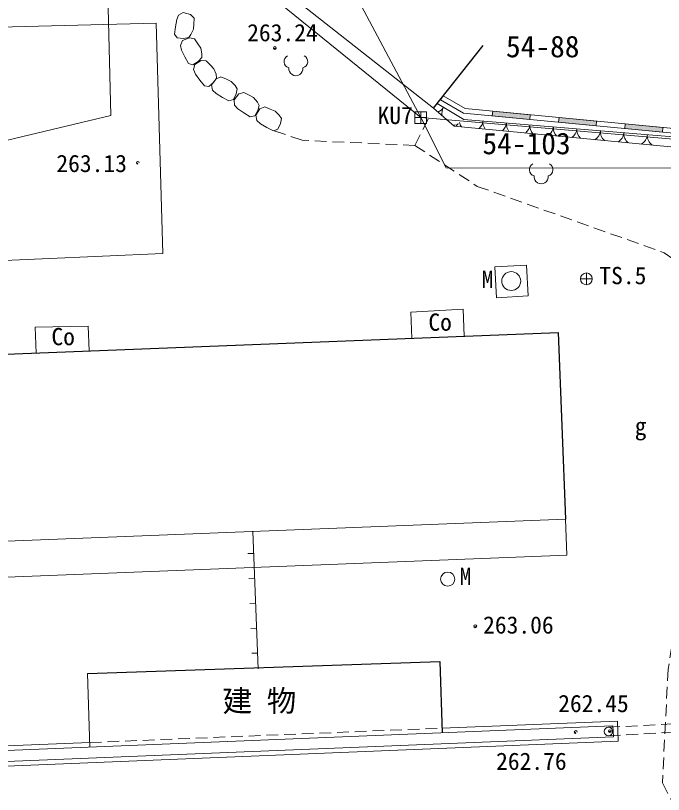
# Model space of a CAD drawing. Units: millimetres, scale not verified. Extents: x 4813 to 205063, y 5162 to 143662.
# Drawn here: x 139587 to 153323, y 93504 to 110017 of the extents above; entities that cross this region are included whole.
import ezdxf
from ezdxf.enums import TextEntityAlignment as Align

# ---------------------------------------------------------------- set-up
doc = ezdxf.new("R2010")
doc.units = ezdxf.units.MM
doc.header["$LTSCALE"] = 250
doc.linetypes.add('USER6', pattern=[1.5, 1, -0.5])
for name, color, linetype, lineweight in [('プロットマーク', 1, 'Continuous', 13), ('仮境界', 1, 'Continuous', 13), ('基準点', 7, 'Continuous', 13), ('点名', 1, 'Continuous', 13), ('独標2', 7, 'Continuous', 13), ('現況2', 7, 'Continuous', 13)]:
    doc.layers.add(name, color=color, linetype=linetype, lineweight=lineweight)
doc.styles.add('ＭＳ ゴシック', font='')
doc.styles.get('ＭＳ ゴシック').set_extended_font_data('MS Gothic')

msp = doc.modelspace()

# ---------------------------------------------------------------- hatches: boundary and pattern name
at = {"layer": '独標2'}
h = msp.add_hatch(color=256, dxfattribs=at)
edge = h.paths.add_edge_path()
edge.add_ellipse((145082.1, 109328.1), major_axis=(29, -7.8), ratio=1, start_angle=-165, end_angle=15)
for points in [[(142149.5, 106894.7, 0.41421), (142179.5, 106864.7, 0.41421)], [(151433.7, 94826.1, 0.41421), (151463.7, 94796.1, 0.41421)]]:
    msp.add_hatch(color=256, dxfattribs=at).paths.add_polyline_path(points)
h = msp.add_hatch(color=256, dxfattribs=at)
edge = h.paths.add_edge_path()
edge.add_ellipse((149333.6, 97068.3), major_axis=(29, -7.8), ratio=1, start_angle=-165, end_angle=15)
h = msp.add_hatch(color=256, dxfattribs=at)
edge = h.paths.add_edge_path()
edge.add_ellipse((152185.9, 94846.2), major_axis=(29, -7.8), ratio=1, start_angle=-165, end_angle=15)
at = {"layer": '現況2'}
for points in [[(150491.3, 107812.3), (149694.9, 107888.3), (149704.4, 107987.8), (150500.8, 107911.8)], [(151896.1, 107678.1), (151099.7, 107754.2), (151109.3, 107853.7), (151905.6, 107777.7)], [(153301, 107544), (152504.6, 107620.1), (152514.1, 107719.6), (153310.5, 107643.6)]]:
    msp.add_hatch(color=256, dxfattribs=at).paths.add_polyline_path(points)

# ---------------------------------------------------------------- linework, layer by layer
at = {"layer": 'プロットマーク'}
for p, q in [((148051.8, 107854), (148301.8, 107854)), ((148176.8, 107729), (148176.8, 107979))]:
    msp.add_line(p, q, dxfattribs=at)
msp.add_lwpolyline([(148051.8, 107729), (148301.8, 107729), (148301.8, 107979), (148051.8, 107979)], close=True, dxfattribs=at)
at = {"layer": '仮境界'}
for p in [(141468.9, 113320.6), (160843.4, 106779.5)]:
    msp.add_line(p, (148176.8, 107854), dxfattribs=at)
for points in [[(141468.9, 113320.6), (145140.4, 113563.6), (148176.8, 107854), (148715.1, 106790.7), (160843.4, 106779.5), (161108.7, 109603.9)], [(127656.8, 104571.4), (141609.1, 107900.9), (141468.9, 113320.6)]]:
    msp.add_lwpolyline(points, dxfattribs=at)
at = {"layer": '基準点'}
for p, q in [((151690.4, 104309.4), (151690.4, 104559.4)), ((151565.4, 104434.4), (151815.4, 104434.4))]:
    msp.add_line(p, q, dxfattribs=at)
msp.add_circle((151690.4, 104434.4), 125, dxfattribs=at)
at = {"layer": '独標2'}
for points in [[(142149.5, 106894.7, 0.41421), (142179.5, 106864.7, 0.41421)], [(151433.7, 94826.1, 0.41421), (151463.7, 94796.1, 0.41421)]]:
    msp.add_lwpolyline(points, format="xyb", close=True, dxfattribs=at)
for centre, start, end in [((145082.1, 109328.1), 360, 180), ((145082.1, 109328.1), 180, 360), ((142179.5, 106894.7), 0, 180), ((149333.6, 97068.3), 360, 180), ((149333.6, 97068.3), 180, 360), ((151463.7, 94826.1), 0, 180), ((152185.9, 94846.2), 360, 180), ((152185.9, 94846.2), 180, 360)]:
    msp.add_arc(centre, 30, start, end, dxfattribs=at)
at = {"layer": '現況2'}
for p, q in [((142400.5, 112818.8), (148447.7, 108050.4)), ((148599, 108229.8), (148649.3, 108316.2)), ((148447.7, 108050.4), (148888.8, 107672.7)), ((149088.9, 107815.4), (148527.5, 108151.6)), ((148888.8, 107672.7), (153960.1, 107184.9)), ((153898.4, 107417.1), (149088.9, 107815.4)), ((149076.4, 103791.1), (147965.4, 103730.2)), ((147965.4, 103730.2), (147987.3, 103175.9)), ((149076.4, 103791.1), (149099, 103219.7)), ((141125.8, 103432.5), (140003.4, 103408.3)), ((140003.4, 103408.3), (140024.9, 102861.7)), ((141125.8, 103432.5), (141146.6, 102906)), ((151246.2, 99340.3), (125450.3, 98322.6)), ((151246.2, 99340.3), (151276.4, 98575.7)), ((144732.8, 96167.1), (144615.1, 99078.7)), ((144633.9, 98615.2), (144509, 98610.1)), ((151276.4, 98575.7), (125480.5, 97557.9)), ((144655.2, 98086.7), (144530.3, 98081.7)), ((144676.6, 97558.3), (144551.7, 97553.3)), ((144697.9, 97029.9), (144573, 97024.8)), ((144719.3, 96501.4), (144594.4, 96496.4)), ((141108.5, 96070.9), (141161.3, 94504.3)), ((152251.6, 94956.3), (128319.9, 93981)), ((152347.5, 95060.3), (148627.3, 94908.7)), ((152251.6, 94956.3), (152261, 94726.5)), ((152347.5, 95060.3), (152365, 94630.6)), ((152261, 94726.5), (128329.3, 93751.2)), ((152365, 94630.6), (128333.4, 93651.3)), ((141157.9, 94604.3), (135984.8, 94393.4))]:
    msp.add_line(p, q, dxfattribs=at)
at = {"layer": '現況2', "lineweight": 25}
for p, q in [((148447.7, 108050.4), (149499.2, 109383.9)), ((125294.2, 102280.5), (151090.1, 103298.3)), ((125294.2, 102280.5), (151090.1, 103298.3)), ((151090.1, 103298.3), (151246.2, 99340.3)), ((141108.5, 96070.9), (148579.7, 96322.5)), ((148579.7, 96322.5), (148630.6, 94808.7))]:
    msp.add_line(p, q, dxfattribs=at)
at = {"layer": '現況2', "linetype": 'USER6'}
for p, q in [((148052.2, 107265.6), (148388.6, 107933.6)), ((152151.7, 94927.2), (160502.1, 95367.9)), ((152161.1, 94747.4), (160478.2, 95186.4)), ((141157.9, 94604.3), (148627.3, 94908.7))]:
    msp.add_line(p, q, dxfattribs=at)
at = {"layer": '現況2'}
for points in [[(143370, 109962), (143297.4, 110042.5), (143141.5, 110084.2), (143043.9, 110026.8), (143002.7, 109931.1), (142975.7, 109776.5), (142956.6, 109619.6), (143014.3, 109542.1), (143146.5, 109531.8), (143256.7, 109549.6), (143306, 109614.1), (143356.3, 109725.8), (143363.9, 109834.3)], [(143382.2, 109524.2), (143276, 109545.5), (143125.9, 109486.1), (143081.8, 109381.8), (143105.7, 109280.4), (143176.2, 109140.2), (143254.4, 109002.8), (143346.9, 108975), (143459.1, 109045.5), (143537.1, 109125.5), (143538.2, 109206.7), (143512, 109326.4), (143453.4, 109418)], [(143630.9, 109060.6), (143522.6, 109064.2), (143384.3, 108981), (143357.9, 108870.9), (143398.1, 108774.8), (143490.5, 108648), (143590.2, 108525.3), (143685.9, 108513), (143785.1, 108600.9), (143849, 108692.6), (143836.8, 108772.9), (143791.3, 108886.6), (143718.6, 108967.5)], [(143939.9, 108718), (143838.7, 108679.1), (143743.8, 108548.5), (143762.4, 108436.8), (143836.9, 108364), (143971.5, 108283.4), (144111.2, 108209.3), (144204.2, 108235.3), (144261.2, 108355), (144284.2, 108464.3), (144241.6, 108533.5), (144155.4, 108620.5), (144056.8, 108666.5)], [(144425.1, 108387.9), (144321.7, 108355.6), (144218.5, 108231.4), (144229.9, 108118.8), (144299.6, 108041.3), (144428.7, 107952.1), (144563.3, 107869.2), (144657.8, 107889.2), (144722.4, 108005), (144752.4, 108112.5), (144714.4, 108184.3), (144633.9, 108276.7), (144538.5, 108329)], [(144868.6, 108078.8), (144768.9, 108036.3), (144678.8, 107902.4), (144701.5, 107791.4), (144778.6, 107721.4), (144916, 107645.6), (145058.2, 107576.7), (145150.2, 107606), (145202.9, 107727.7), (145221.9, 107837.8), (145176.9, 107905.3), (145087.5, 107989.2), (144987.4, 108031.6)], [(150491.3, 107812.3), (149694.9, 107888.3), (149704.4, 107987.8), (150500.8, 107911.8)], [(151896.1, 107678.1), (151099.7, 107754.2), (151109.3, 107853.7), (151905.6, 107777.7)], [(153301, 107544), (152504.6, 107620.1), (152514.1, 107719.6), (153310.5, 107643.6)], [(149748.4, 104692.2), (149783.7, 104035.6), (150456.1, 104071.7), (150420.8, 104728.3)]]:
    msp.add_lwpolyline(points, close=True, dxfattribs=at)
for points in [[(124598.8, 109434.3), (125294.7, 108467.2), (131712.2, 109490.3), (137570.2, 109728.3), (142568.2, 109856.6), (142707.3, 104969.5)], [(160963.8, 107370.1), (158026.3, 108527.9), (156765.5, 107618.1), (153909.4, 107485.9), (149086.5, 107946.4), (148599, 108229.8)], [(161000.5, 107463.2), (158012.1, 108641), (156731.1, 107716.7), (153911.9, 107586.2), (149117.8, 108043.9), (148649.3, 108316.2)], [(142707.3, 104969.5), (138862.7, 104801.8), (131473.5, 104489.9), (126475.8, 103824.5)]]:
    msp.add_lwpolyline(points, dxfattribs=at)
at = {"layer": '現況2', "linetype": 'USER6'}
for points in [[(148052.2, 107265.6), (145662.2, 107372.3), (145058.2, 107576.7)], [(148052.2, 107265.6), (149376, 106396.2), (153340.7, 104989.1), (157188.3, 102209.8)], [(157105.3, 100729.9), (154979, 100690.7), (154049.5, 99975), (153423, 96159.9), (153300.7, 93748.1), (153838, 92693.4)]]:
    msp.add_lwpolyline(points, dxfattribs=at)
at = {"layer": '現況2'}
for centre, radius in [((150096.1, 104388.2), 200), ((148748.6, 98068.9), 150), ((152156.4, 94837.3), 90)]:
    msp.add_circle(centre, radius, dxfattribs=at)
for centre, radius, start, end in [((145415.6, 109043.4), 137.1, 116.40406, 254.79462), ((145643.7, 109043.4), 137.1, 285.20538, 63.59594), ((145529.7, 108892.3), 151.2, 172.84733, 7.15267), ((148445.4, 108200.7), 250, 292.61302, 329.08278), ((148874.4, 107943.8), 250, 149.08278, 191.28587), ((148874.4, 107943.8), 250, 267.58318, 281.91012), ((148746.7, 107843.7), 250, 315.71467, 333.01162), ((149245, 107802.4), 250, 191.6172, 215.27656), ((148874.5, 107943.8), 249.9, 329.06847, 329.08279), ((149245, 107802.4), 250, 313.7341, 355.26635), ((149743.3, 107761.2), 250, 175.26635, 217.31805), ((149743.3, 107761.2), 250, 311.69261, 355.26635), ((150241.6, 107719.9), 250, 175.26635, 219.4293), ((150241.6, 107719.9), 250, 309.58135, 355.26635), ((150739.9, 107678.7), 250, 175.26635, 221.62122), ((150739.9, 107678.7), 250, 307.38944, 355.26635), ((151238.1, 107637.4), 250, 175.26635, 223.90745), ((151238.1, 107637.4), 250, 305.10321, 355.26635), ((151736.4, 107596.1), 250, 175.26635, 226.30553), ((151736.4, 107596.1), 250, 302.70512, 355.26635), ((152234.7, 107554.9), 250, 175.26635, 228.83866), ((152234.7, 107554.9), 250, 300.172, 355.26635), ((152733, 107513.6), 250, 175.26635, 231.53859), ((152733, 107513.6), 250, 297.47207, 355.26635), ((153231.3, 107472.3), 250, 175.26635, 234.45093), ((150616.8, 106749.5), 137.1, 116.40406, 254.79462), ((150845, 106749.5), 137.1, 285.20538, 63.59594), ((150730.9, 106598.5), 151.2, 172.84733, 7.15267)]:
    msp.add_arc(centre, radius, start, end, dxfattribs=at)

# ---------------------------------------------------------------- texts
at = {"layer": '仮境界', "style": 'ＭＳ ゴシック'}
for s, p in [('54-88', (149984.2, 108995)), ('54-103', (149485.5, 106939.4))]:
    msp.add_text(s, height=458.2, dxfattribs=at).set_placement(p, align=Align.BOTTOM_LEFT)
at = {"layer": '基準点', "style": 'ＭＳ ゴシック'}
msp.add_text('TS.5', height=366.6, dxfattribs=at).set_placement((152463, 104211.3), align=Align.BOTTOM_CENTER)
at = {"layer": '点名', "style": 'ＭＳ ゴシック'}
msp.add_text('KU7', height=366.6, dxfattribs=at).set_placement((147635.2, 107607.3), align=Align.BOTTOM_CENTER)
at = {"layer": '独標2', "style": 'ＭＳ ゴシック'}
for s, p in [('263.24', (145245.1, 109655.2)), ('263.13', (141199.5, 106882.6)), ('263.06', (150247.2, 97097.2)), ('262.45', (151839.8, 95432.4)), ('262.76', (150523, 94207.7))]:
    msp.add_text(s, height=366.6, dxfattribs=at).set_placement(p, align=Align.MIDDLE_CENTER)
at = {"layer": '現況2', "style": 'ＭＳ ゴシック'}
for s, height, p in [('M', 366.6, (149469.1, 104133.3)), ('Co', 366.6, (148338.7, 103223.6)), ('Co', 366.6, (140346.3, 102917.7)), ('g', 366.6, (152714.8, 101017.9)), ('M', 366.6, (149001.6, 97834.3)), ('建 物', 458.2, (143976.5, 95121.1))]:
    msp.add_text(s, height=height, dxfattribs=at).set_placement(p, align=Align.BOTTOM_LEFT)

doc.saveas('drawing.dxf')
